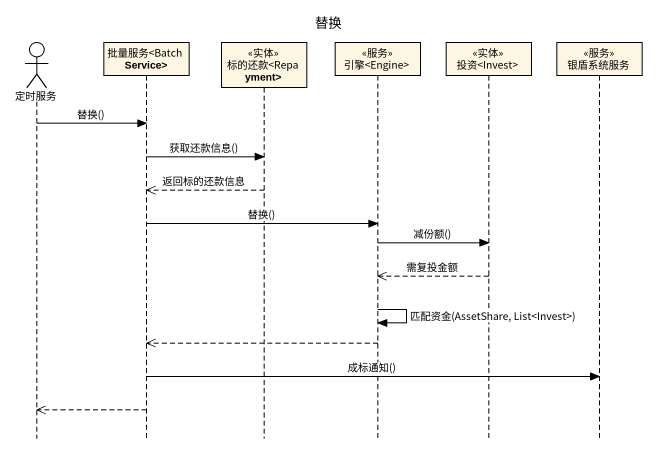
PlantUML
@startuml
title 替换
hide footbox
actor 定时服务
participant "批量服务<BatchService>" as 批量服务_BatchService
participant "标的还款<Repayment>" as 标的还款_Repayment <<实体>>
participant "引擎<Engine>" as 引擎_Engine <<服务>>
participant "投资<Invest>" as 投资_Invest <<实体>>
participant 银盾系统服务 <<服务>>

定时服务 -> 批量服务_BatchService : 替换()
批量服务_BatchService -> 标的还款_Repayment : 获取还款信息()
标的还款_Repayment -->> 批量服务_BatchService : 返回标的还款信息
批量服务_BatchService -> 引擎_Engine : 替换()
引擎_Engine -> 投资_Invest : 减份额()
投资_Invest -->> 引擎_Engine : 需复投金额
引擎_Engine -> 引擎_Engine : 匹配资金(AssetShare, List<Invest>)
引擎_Engine -->> 批量服务_BatchService
批量服务_BatchService -> 银盾系统服务 : 成标通知()
批量服务_BatchService -->> 定时服务
@enduml
